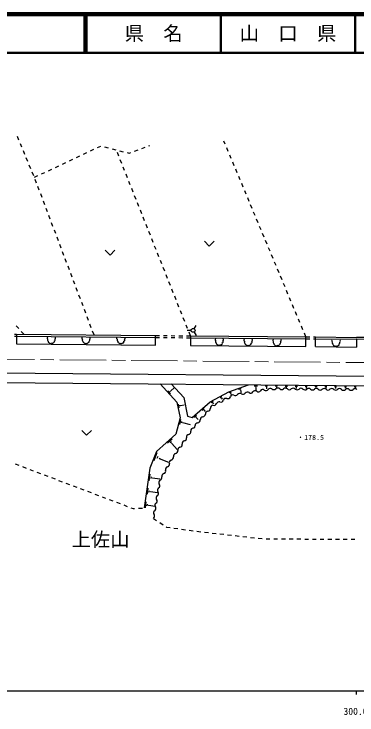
# Model space of a CAD drawing. Units: millimetres, scale not verified. Extents: x 40000 to 680000, y 20000 to 380000.
# Drawn here: x 279497 to 368227, y 198715 to 380000 of the extents above; entities that cross this region are included whole.
import ezdxf
from ezdxf.enums import TextEntityAlignment as Align

# ---------------------------------------------------------------- set-up
doc = ezdxf.new("R2010")
doc.units = ezdxf.units.MM
doc.header["$LTSCALE"] = 1000
doc.linetypes.add('CHAIN', pattern=[18.5, 12, -1.5, 3.5, -1.5])
for name, color, linetype, lineweight in [('M-BGD', 7, 'Continuous', 25), ('M-BMK', 2, 'CHAIN', 13), ('M-TTL', 2, 'Continuous', 140), ('M-TTL-BAND', 7, 'Continuous', 25), ('M-TTL-LINE', 7, 'Continuous', 50)]:
    doc.layers.add(name, color=color, linetype=linetype, lineweight=lineweight)
doc.layers.add('M-BMK-HTXT', color=7, linetype='Continuous')
doc.layers.add('M-TTL-TXT', color=7, linetype='Continuous')
doc.styles.add('ＭＳ ゴシック', font='')
doc.styles.get('ＭＳ ゴシック').set_extended_font_data('MS Gothic')

msp = doc.modelspace()

# ---------------------------------------------------------------- linework, layer by layer
at = {"layer": 'M-BGD'}
for p, q in [((280755, 347383), (280370, 348306)), ((281526, 345537), (281141, 346460)), ((334150, 346302), (333822, 347086)), ((282297, 343692), (281912, 344615)), ((299247, 344587), (300152, 345013)), ((301057, 345439), (301961, 345865)), ((302928, 345610), (303895, 345353)), ((304861, 345097), (305828, 344841)), ((306800, 344606), (307773, 344376)), ((310643, 344522), (311583, 344865)), ((312522, 345207), (313462, 345550)), ((314401, 345892), (314676, 345993)), ((334923, 344457), (334537, 345379)), ((283069, 341847), (282683, 342769)), ((295628, 342884), (296532, 343310)), ((297437, 343736), (298342, 344162)), ((306623, 343220), (306253, 344149)), ((308746, 344146), (309273, 344022)), ((309273, 344022), (309704, 344179)), ((335696, 342612), (335310, 343535)), ((283840, 340001), (283454, 340924)), ((292008, 341181), (292913, 341607)), ((293818, 342033), (294723, 342459)), ((307364, 341362), (306993, 342291)), ((336469, 340768), (336082, 341690)), ((284611, 338156), (284225, 339078)), ((286579, 338627), (287484, 339053)), ((288389, 339478), (289294, 339904)), ((290199, 340330), (291103, 340756)), ((308104, 339504), (307734, 340433)), ((337241, 338923), (336855, 339845)), ((284770, 337775), (285674, 338201)), ((285331, 336290), (284978, 337226)), ((308845, 337647), (308475, 338575)), ((338014, 337078), (337628, 338001)), ((309586, 335789), (309215, 336718)), ((338787, 335233), (338401, 336156)), ((286039, 334420), (285685, 335355)), ((310326, 333931), (309956, 334860)), ((339560, 333389), (339173, 334311)), ((286747, 332549), (286393, 333485)), ((311067, 332073), (310697, 333002)), ((340333, 331544), (339946, 332466)), ((287455, 330679), (287101, 331614)), ((311808, 330215), (311437, 331144)), ((341105, 329699), (340719, 330622)), ((288162, 328808), (287809, 329743)), ((312548, 328357), (312178, 329286)), ((341878, 327855), (341492, 328777)), ((288870, 326937), (288516, 327873)), ((313289, 326500), (312919, 327429)), ((342651, 326010), (342264, 326932)), ((289578, 325067), (289224, 326002)), ((314030, 324642), (313659, 325571)), ((343424, 324165), (343037, 325088)), ((290286, 323196), (289932, 324132)), ((314770, 322784), (314400, 323713)), ((344196, 322321), (343810, 323243)), ((290993, 321326), (290640, 322261)), ((315511, 320926), (315141, 321855)), ((328750, 321250), (330000, 320000)), ((331250, 321250), (330000, 320000)), ((344969, 320476), (344583, 321398)), ((291701, 319455), (291347, 320390)), ((316252, 319068), (315881, 319997)), ((345742, 318631), (345356, 319554)), ((292409, 317585), (292055, 318520)), ((303119, 318903), (304369, 317653)), ((305619, 318903), (304369, 317653)), ((316992, 317211), (316622, 318140)), ((346515, 316787), (346128, 317709)), ((293117, 315714), (292763, 316649)), ((317733, 315353), (317363, 316282)), ((347287, 314942), (346901, 315864)), ((293824, 313843), (293471, 314779)), ((318473, 313495), (318103, 314424)), ((348060, 313097), (347674, 314020)), ((294532, 311973), (294178, 312908)), ((319214, 311637), (318844, 312566)), ((348833, 311253), (348447, 312175)), ((295240, 310102), (294886, 311038)), ((319955, 309779), (319584, 310708)), ((349606, 309408), (349219, 310330)), ((295948, 308232), (295594, 309167)), ((320695, 307922), (320325, 308851)), ((350379, 307563), (349992, 308486)), ((296656, 306361), (296302, 307296)), ((321436, 306064), (321066, 306993)), ((351151, 305719), (350765, 306641)), ((297363, 304491), (297009, 305426)), ((322177, 304206), (321806, 305135)), ((351924, 303874), (351538, 304796)), ((298071, 302620), (297717, 303555)), ((322917, 302348), (322547, 303277)), ((352697, 302029), (352310, 302952)), ((298779, 300749), (298425, 301685)), ((323658, 300490), (323288, 301419)), ((353470, 300185), (353083, 301107)), ((280710, 298650), (280034, 299387)), ((299487, 298879), (299133, 299814)), ((324399, 298633), (324028, 299562)), ((326079, 298618), (326579, 299484)), ((354242, 298340), (353856, 299262)), ((282064, 297178), (281387, 297914)), ((300194, 297008), (299840, 297943)), ((325329, 298185), (324329, 298185)), ((325139, 296775), (324769, 297704)), ((326079, 297752), (326579, 296886)), ((355015, 296495), (354629, 297418)), ((279637, 296700), (280137, 296696)), ((279639, 297180), (280141, 297196)), ((280137, 296696), (280118, 294696)), ((280141, 297196), (280137, 296696)), ((280137, 296696), (316135, 296359)), ((280141, 297196), (316140, 296859)), ((316116, 294359), (316140, 296859)), ((316135, 296359), (317135, 296350)), ((316140, 296859), (317140, 296850)), ((318135, 296340), (319135, 296331)), ((318140, 296840), (319140, 296831)), ((320135, 296322), (321135, 296312)), ((320140, 296822), (321139, 296812)), ((322135, 296303), (323135, 296294)), ((322139, 296803), (323139, 296794)), ((324135, 296284), (325135, 296275)), ((324139, 296784), (325139, 296775)), ((325139, 296775), (325116, 294275)), ((325135, 296275), (355010, 295995)), ((325139, 296775), (355015, 296495)), ((354992, 293995), (355015, 296495)), ((355010, 295995), (356010, 295986)), ((355015, 296495), (356015, 296486)), ((357010, 295977), (357510, 295972)), ((357015, 296477), (357515, 296472)), ((357492, 293972), (357515, 296472)), ((357510, 295972), (368133, 295873)), ((357515, 296472), (368137, 296373)), ((368133, 295873), (368114, 293873)), ((395132, 295620), (368133, 295873)), ((395136, 296120), (368137, 296373)), ((280118, 294696), (316116, 294359)), ((325116, 294275), (354992, 293995)), ((357492, 293972), (368114, 293873)), ((174052, 288188), (429041, 285802)), ((220027, 285258), (385020, 283714)), ((317306, 284348), (321586, 279649)), ((320051, 282535), (320889, 283299)), ((320171, 284321), (323390, 280788)), ((335081, 282318), (340167, 284134)), ((337586, 282947), (338269, 283191)), ((337903, 282867), (338074, 282928)), ((341591, 283870), (342499, 283862)), ((341929, 283640), (342156, 283638)), ((342012, 283412), (342069, 283412)), ((342041, 283412), (342033, 282630)), ((344459, 283843), (345115, 283837)), ((344703, 283677), (344867, 283676)), ((344763, 283513), (344804, 283512)), ((344784, 283512), (344780, 283086)), ((347086, 283819), (347666, 283813)), ((347302, 283672), (347447, 283670)), ((347355, 283526), (347391, 283526)), ((347373, 283526), (347370, 283158)), ((349665, 283795), (350236, 283789)), ((349878, 283650), (350021, 283649)), ((349930, 283507), (349966, 283506)), ((349948, 283506), (349945, 283151)), ((352235, 283771), (352798, 283765)), ((352445, 283628), (352586, 283627)), ((352496, 283487), (352532, 283487)), ((352514, 283487), (352511, 283145)), ((354797, 283747), (355351, 283742)), ((355003, 283606), (355142, 283605)), ((355054, 283467), (355089, 283467)), ((355071, 283467), (355068, 283138)), ((357350, 283723), (357895, 283718)), ((357553, 283585), (357689, 283583)), ((357603, 283448), (357637, 283448)), ((357620, 283448), (357617, 283132)), ((359894, 283699), (360431, 283694)), ((360094, 283563), (360228, 283562)), ((360143, 283428), (360177, 283428)), ((360160, 283428), (360157, 283125)), ((362430, 283675), (362958, 283670)), ((362627, 283541), (362759, 283540)), ((362675, 283409), (362708, 283409)), ((362691, 283409), (362689, 283119)), ((364957, 283652), (365476, 283647)), ((365150, 283520), (365280, 283519)), ((365198, 283390), (365230, 283389)), ((365214, 283390), (365211, 283112)), ((367475, 283628), (367986, 283623)), ((367666, 283499), (367793, 283497)), ((367712, 283370), (367744, 283370)), ((367728, 283370), (367726, 283106)), ((319262, 282572), (320014, 281746)), ((319750, 282450), (319938, 282244)), ((320027, 282561), (320074, 282510)), ((330274, 279706), (335081, 282318)), ((332791, 280789), (333291, 281061)), ((335170, 282085), (335722, 282282)), ((335426, 282020), (335565, 282070)), ((335528, 281901), (335562, 281913)), ((335545, 281907), (335658, 281590)), ((338028, 282719), (338071, 282734)), ((338049, 282727), (338266, 282119)), ((321586, 279649), (322452, 275550)), ((323390, 280788), (324409, 275963)), ((325607, 275665), (330274, 279706)), ((330542, 279567), (331033, 279833)), ((330793, 279544), (330915, 279611)), ((330905, 279447), (330936, 279463)), ((330921, 279455), (331083, 279157)), ((333046, 280766), (333171, 280834)), ((333161, 280666), (333192, 280683)), ((333177, 280675), (333346, 280362)), ((321954, 279120), (322162, 278134)), ((322278, 278802), (322330, 278556)), ((322544, 278762), (322557, 278700)), ((322550, 278731), (323522, 278936)), ((328188, 277569), (328695, 278008)), ((328488, 277607), (328615, 277717)), ((328645, 277522), (328677, 277549)), ((328661, 277535), (328962, 277188)), ((324409, 275963), (325607, 275665)), ((326043, 275713), (326699, 276280)), ((326431, 275761), (326595, 275903)), ((326634, 275651), (326675, 275686)), ((326655, 275669), (327139, 275109)), ((322452, 275550), (321404, 271314)), ((322608, 275142), (322296, 273877)), ((322807, 274589), (322729, 274273)), ((323094, 274393), (323075, 274314)), ((323084, 274353), (325078, 273860)), ((297028, 272295), (298278, 271045)), ((299528, 272295), (298278, 271045)), ((321404, 271314), (316348, 266850)), ((320388, 270083), (319180, 269016)), ((320202, 269381), (319900, 269114)), ((320355, 268979), (320280, 268912)), ((320318, 268945), (321723, 267353)), ((316348, 266850), (314617, 262568)), ((316479, 266507), (315646, 264447)), ((316682, 265526), (316474, 265011)), ((317118, 265125), (317066, 264996)), ((317092, 265061), (319494, 264090)), ((279815, 263643), (280750, 263289)), ((281685, 262935), (282621, 262581)), ((283556, 262227), (284491, 261873)), ((285426, 261520), (286362, 261166)), ((314617, 262568), (313159, 252273)), ((287297, 260812), (288232, 260458)), ((289167, 260104), (290103, 259750)), ((291038, 259396), (291973, 259042)), ((314641, 260956), (314409, 259312)), ((314965, 260281), (314907, 259871)), ((315354, 260069), (315339, 259966)), ((315347, 260018), (317250, 259748)), ((292909, 258688), (293844, 258334)), ((294779, 257980), (295714, 257626)), ((296650, 257272), (297585, 256918)), ((298520, 256565), (299455, 256211)), ((300391, 255857), (301326, 255503)), ((314133, 257366), (313911, 255800)), ((314441, 256723), (314386, 256332)), ((314812, 256521), (314798, 256423)), ((314805, 256472), (316634, 256213)), ((302261, 255149), (303197, 254795)), ((304132, 254441), (305067, 254087)), ((313633, 253832), (313419, 252322)), ((306002, 253733), (306938, 253379)), ((307873, 253025), (308808, 252671)), ((309743, 252317), (310346, 252089)), ((310346, 252089), (310701, 252113)), ((311699, 252178), (312697, 252243)), ((313930, 253212), (313876, 252835)), ((314287, 253017), (314274, 252923)), ((314281, 252970), (316026, 252723)), ((315543, 249554), (316381, 249008)), ((317219, 248462), (318056, 247916)), ((318894, 247370), (318975, 247317)), ((318975, 247317), (319870, 247191)), ((320860, 247050), (321850, 246910)), ((322840, 246770), (323830, 246630)), ((324820, 246489), (325810, 246349)), ((326801, 246215), (327795, 246103)), ((328789, 245992), (329783, 245881)), ((330776, 245770), (331770, 245659)), ((332764, 245547), (333758, 245436)), ((334752, 245325), (335745, 245214)), ((336739, 245102), (337733, 244991)), ((338727, 244880), (339721, 244769)), ((340714, 244658), (341708, 244546)), ((342702, 244435), (343696, 244324)), ((344693, 244265), (345693, 244261)), ((346693, 244257), (347693, 244254)), ((348692, 244250), (349692, 244246)), ((350692, 244242), (351692, 244238)), ((352692, 244235), (353692, 244231)), ((354692, 244227), (355692, 244223)), ((356692, 244219), (357692, 244216)), ((358692, 244212), (359692, 244208)), ((360692, 244204), (361692, 244201)), ((362692, 244197), (363692, 244193)), ((364692, 244189), (365692, 244185)), ((366692, 244182), (367692, 244178))]:
    msp.add_line(p, q, dxfattribs=at)
msp.add_circle((325829, 298185), 500, dxfattribs=at)
for centre, radius, start, end in [((288327, 296200), 300, 131.69646, 250.31174), ((288440, 295707), 300, 135.42173, 248.97879), ((289848, 295718), 300, 284.47614, 41.84201), ((289942, 296188), 300, 295.5816, 51.83622), ((297327, 296178), 300, 131.69646, 250.31174), ((297440, 295685), 300, 135.42173, 248.97879), ((298848, 295696), 300, 284.47614, 41.84201), ((298942, 296167), 300, 295.5816, 51.83622), ((306327, 296157), 300, 131.69646, 250.31174), ((306440, 295664), 300, 135.42173, 248.97879), ((307848, 295674), 300, 284.47614, 41.84201), ((307942, 296145), 300, 295.5816, 51.83622), ((331794, 295731), 300, 131.69646, 250.31174), ((333409, 295719), 300, 295.5816, 51.83622), ((339263, 295661), 300, 131.69646, 250.31174), ((340878, 295649), 300, 295.5816, 51.83622), ((346732, 295591), 300, 131.69646, 250.31174), ((348347, 295579), 300, 295.5816, 51.83622), ((362012, 295448), 300, 131.69646, 250.31174), ((363627, 295436), 300, 295.5816, 51.83622), ((288613, 295322), 300, 159.44719, 269.02338), ((288894, 295112), 300, 197.56364, 321.14954), ((289352, 295123), 300, 221.4806, 335.92433), ((289652, 295299), 300, 265.11616, 25.19228), ((297613, 295300), 300, 159.44719, 269.02338), ((297894, 295091), 300, 197.56364, 321.14954), ((298352, 295101), 300, 221.4806, 335.92433), ((298652, 295278), 300, 265.11616, 25.19228), ((306613, 295278), 300, 159.44719, 269.02338), ((306894, 295069), 300, 197.56364, 321.14954), ((307353, 295079), 300, 221.4806, 335.92433), ((307652, 295256), 300, 265.11616, 25.19228), ((331906, 295238), 300, 135.42173, 248.97879), ((332080, 294853), 300, 159.44719, 269.02338), ((332361, 294643), 300, 197.56364, 321.14954), ((332819, 294654), 300, 221.4806, 335.92433), ((333118, 294830), 300, 265.11616, 25.19228), ((333315, 295248), 300, 284.47614, 41.84201), ((339375, 295168), 300, 135.42173, 248.97879), ((339549, 294783), 300, 159.44719, 269.02338), ((339830, 294573), 300, 197.56364, 321.14954), ((340288, 294584), 300, 221.4806, 335.92433), ((340587, 294760), 300, 265.11616, 25.19228), ((340784, 295179), 300, 284.47614, 41.84201), ((346844, 295098), 300, 135.42173, 248.97879), ((347018, 294713), 300, 159.44719, 269.02338), ((347298, 294503), 300, 197.56364, 321.14954), ((347757, 294514), 300, 221.4806, 335.92433), ((348056, 294690), 300, 265.11616, 25.19228), ((348253, 295109), 300, 284.47614, 41.84201), ((362124, 294955), 300, 135.42173, 248.97879), ((362298, 294570), 300, 159.44719, 269.02338), ((362579, 294360), 300, 197.56364, 321.14954), ((363037, 294371), 300, 221.4806, 335.92433), ((363336, 294548), 300, 265.11616, 25.19228), ((363533, 294966), 300, 284.47614, 41.84201), ((343847, 282150), 725, 55.82121, 143.02685), ((344662, 283349), 725, 235.82121, 323.02685), ((345820, 282477), 725, 55.82121, 143.02685), ((346733, 283597), 725, 225.86115, 313.06679), ((347723, 282538), 725, 45.86115, 133.06679), ((348732, 283578), 725, 225.86115, 313.06679), ((349723, 282519), 725, 45.86115, 133.06679), ((350732, 283560), 725, 225.86115, 313.06679), ((351723, 282500), 725, 45.86115, 133.06679), ((352732, 283541), 725, 225.86115, 313.06679), ((353722, 282482), 725, 45.86115, 133.06679), ((354732, 283522), 725, 225.86115, 313.06679), ((355722, 282463), 725, 45.86115, 133.06679), ((356732, 283504), 725, 225.86115, 313.06679), ((357722, 282444), 725, 45.86115, 133.06679), ((358732, 283485), 725, 225.86115, 313.06679), ((359722, 282426), 725, 45.86115, 133.06679), ((360732, 283466), 725, 225.86115, 313.06679), ((361722, 282407), 725, 45.86115, 133.06679), ((362732, 283448), 725, 225.86115, 313.06679), ((363722, 282388), 725, 45.86115, 133.06679), ((364732, 283429), 725, 225.86115, 313.06679), ((365722, 282369), 725, 45.86115, 133.06679), ((366732, 283410), 725, 225.86115, 313.06679), ((367722, 282351), 725, 45.86115, 133.06679), ((334784, 281252), 725, 252.45581, 339.66145), ((336144, 280748), 725, 72.45581, 159.66145), ((336770, 282039), 725, 235.82121, 323.02685), ((337928, 281167), 725, 55.82121, 143.02685), ((338743, 282367), 725, 235.82121, 323.02685), ((339901, 281495), 725, 55.82121, 143.02685), ((340716, 282694), 725, 235.82121, 323.02685), ((341874, 281822), 725, 55.82121, 143.02685), ((342689, 283022), 725, 235.82121, 323.02685), ((331191, 279495), 725, 252.45581, 339.66145), ((332551, 278991), 725, 72.45581, 159.66145), ((332988, 280374), 725, 252.45581, 339.66145), ((334347, 279870), 725, 72.45581, 159.66145), ((329589, 278022), 725, 275.17006, 2.3757), ((331038, 278082), 725, 95.17006, 182.3757), ((328402, 275073), 725, 95.17006, 182.3757), ((328271, 276517), 725, 275.17006, 2.3757), ((329720, 276578), 725, 95.17006, 182.3757), ((327084, 273569), 725, 95.17006, 182.3757), ((326953, 275013), 725, 275.17006, 2.3757), ((324529, 271968), 725, 282.08742, 9.29306), ((325960, 272202), 725, 82.27712, 189.29306), ((325635, 273509), 725, 305.69577, 2.3757), ((323402, 270316), 725, 282.08742, 9.29306), ((324833, 270550), 725, 102.08742, 189.29306), ((322275, 268664), 725, 282.08742, 9.29306), ((323706, 268898), 725, 102.08742, 189.29306), ((321147, 267012), 725, 282.08742, 9.29306), ((322578, 267246), 725, 102.08742, 189.29306), ((320020, 265360), 725, 282.08742, 9.29306), ((321451, 265594), 725, 102.08742, 189.29306), ((319417, 262210), 725, 107.34258, 194.54821), ((318985, 263594), 725, 287.34258, 14.54821), ((320388, 263959), 725, 107.34258, 194.54821), ((318446, 260462), 725, 107.34258, 194.54821), ((318013, 261846), 725, 287.34258, 14.54821), ((317690, 258823), 725, 126.52158, 213.72722), ((317042, 260098), 725, 287.34258, 14.54821), ((317347, 256853), 725, 126.52158, 213.72722), ((316484, 258018), 725, 306.52158, 33.72722), ((316141, 256048), 725, 306.52158, 33.72722), ((315798, 254077), 725, 306.52158, 33.72722), ((317004, 254882), 725, 126.52158, 213.72722), ((315455, 252107), 725, 306.52158, 33.72722), ((316661, 252912), 725, 126.52158, 213.72722), ((315112, 250137), 725, 306.52158, 33.72722), ((316317, 250942), 725, 126.52158, 213.72722)]:
    msp.add_arc(centre, radius, start, end, dxfattribs=at)
at = {"layer": 'M-BMK'}
msp.add_line((272831, 290764), (371326, 289842), dxfattribs=at)
at = {"layer": 'M-TTL'}
msp.add_line((680000, 380000), (40000, 380000), dxfattribs=at)
at = {"layer": 'M-TTL-BAND'}
for p, q in [((40000, 205000), (579000, 205000)), ((368000, 205000), (368000, 204000))]:
    msp.add_line(p, q, dxfattribs=at)
at = {"layer": 'M-TTL-LINE'}
for p, q in [((297750, 380000), (297750, 370000)), ((298250, 380000), (298250, 370000)), ((333000, 380000), (333000, 370000)), ((367750, 380000), (367750, 370000)), ((40000, 370000), (680000, 370000))]:
    msp.add_line(p, q, dxfattribs=at)

# ---------------------------------------------------------------- texts
at = {"layer": 'M-BGD', "style": 'ＭＳ ゴシック'}
msp.add_text('・178.5', height=1320, dxfattribs=at).set_placement((352694, 270507), align=Align.MIDDLE_LEFT)
at = {"layer": 'M-BMK-HTXT', "style": 'ＭＳ ゴシック'}
msp.add_text('上佐山', height=3666, dxfattribs=at).set_placement((301882, 244112), align=Align.MIDDLE_CENTER)
at = {"layer": 'M-TTL-BAND', "style": 'ＭＳ ゴシック'}
msp.add_text('300.0', height=1833, dxfattribs=at).set_placement((367844, 198195), align=Align.BOTTOM_CENTER)
at = {"layer": 'M-TTL-TXT', "style": 'ＭＳ ゴシック'}
for s, p in [('県\u3000名', (315625, 375000)), ('山\u3000口\u3000県', (350375, 375000))]:
    msp.add_text(s, height=3666, dxfattribs=at).set_placement(p, align=Align.MIDDLE_CENTER)

doc.saveas('drawing.dxf')
